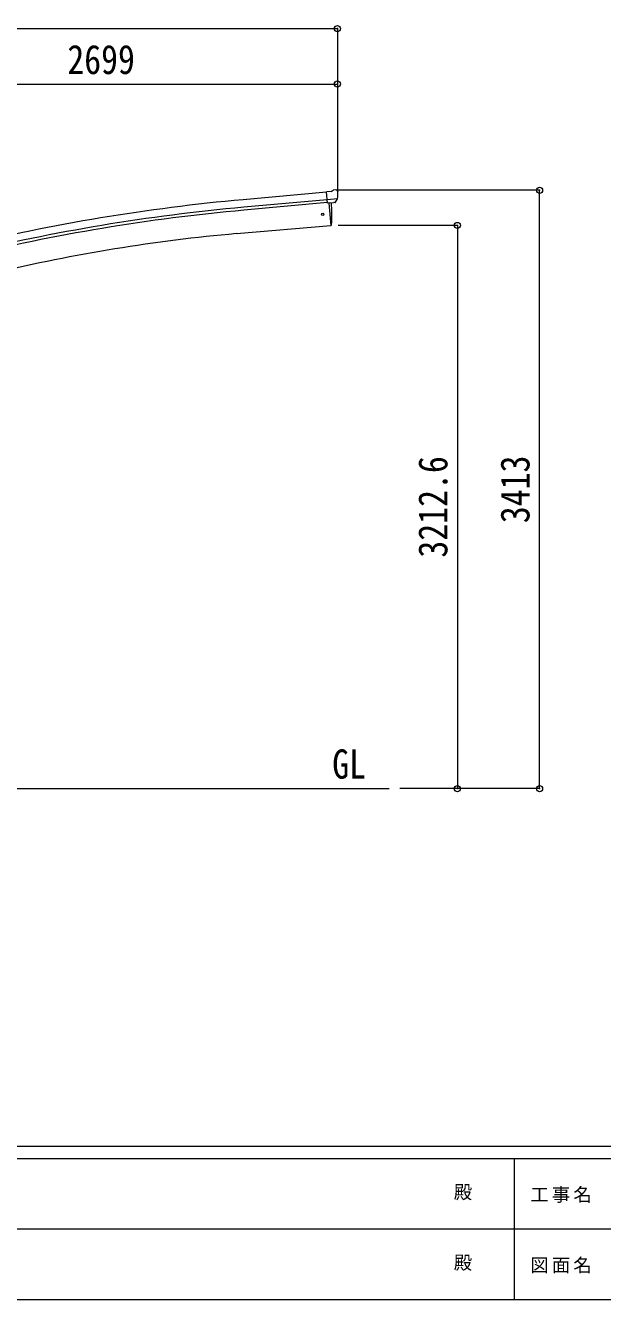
# Model space of a CAD drawing. Units: millimetres at full size, sheet at 1:35. Extents: x -9783 to 9892, y -6828 to 6752.
# Drawn here: x -3259 to 35, y -6828 to 439 of the extents above; entities that cross this region are included whole.
import ezdxf
from ezdxf.enums import TextEntityAlignment as Align

# ---------------------------------------------------------------- set-up
doc = ezdxf.new("R2010")
doc.units = ezdxf.units.MM
doc.header["$LTSCALE"] = 35
doc.header["$PDMODE"] = 32
doc.header["$PDSIZE"] = 35
for name, color, linetype, lineweight in [('0-0_0', 7, 'Continuous', 9), ('0-1_本体', 4, 'Continuous', 9), ('0-2_部品', 7, 'Continuous', 9), ('0-A_寸法', 6, 'Continuous', 9), ('F-0_240', 7, 'Continuous', 9)]:
    doc.layers.add(name, color=color, linetype=linetype, lineweight=lineweight)
doc.styles.add('ＭＳ ゴシック', font='')
doc.styles.get('ＭＳ ゴシック').set_extended_font_data('MS Gothic')

msp = doc.modelspace()

# ---------------------------------------------------------------- linework, layer by layer
at = {"layer": '0-0_0', "color": 6}
for p, q in [((-324.18, -3913.65), (-324.18, -500.65)), ((-793.2, -701.05), (-793.2, -3913.65))]:
    msp.add_line(p, q, dxfattribs=at)
at = {"layer": '0-0_0'}
msp.add_line((-7188.54, -3913.65), (-1181.87, -3913.65), dxfattribs=at)
at = {"layer": '0-1_本体'}
for p, q in [((-1539.7, -511.25), (-2017.21, -554.45)), ((-1535.94, -554.25), (-2013.32, -597.44)), ((-1534.47, -571.02), (-2011.8, -614.21)), ((-1527.23, -573.41), (-1516.07, -701.01)), ((-2054.01, -748.08), (-1516.07, -701.01))]:
    msp.add_line(p, q, dxfattribs=at)
for centre, radius, start, end in [((-1021.08, -11564.46), 11054.98, 95.16866, 103.66973), ((-1021.08, -11564.46), 11011.82, 95.16974, 103.66973), ((-1021.08, -11564.46), 10994.98, 95.16974, 103.66973), ((-1231.03, -10154.86), 9442.71, 95.00001, 103.5)]:
    msp.add_arc(centre, radius, start, end, dxfattribs=at)
at = {"layer": '0-2_部品'}
for p, q in [((-1513.32, -506.8), (-1539.88, -509.13)), ((-1513.32, -506.8), (-1501.6, -500.04)), ((-1486.69, -498.45), (-1500.36, -499.65)), ((-1477.56, -504.2), (-1483.04, -499.6)), ((-1476.5, -506.25), (-1476.38, -507.59)), ((-1534.23, -573.79), (-1539.88, -509.13)), ((-1477.02, -549.09), (-1535.94, -554.25)), ((-1524.26, -572.92), (-1534.23, -573.79)), ((-1527.25, -573.18), (-1516.09, -700.78)), ((-1490.66, -569.98), (-1498.36, -570.65)), ((-1488.27, -568.58), (-1477.34, -549.64)), ((-1516.09, -700.78), (-1514.03, -700.53))]:
    msp.add_line(p, q, dxfattribs=at)
for points in [[(-1524.26, -572.92), (-1523.99, -572.99), (-1498.62, -570.77), (-1498.36, -570.65)], [(-1476.95, -548.46), (-1477.23, -549.45), (-1477.34, -549.64)]]:
    msp.add_lwpolyline(points, dxfattribs=at)
msp.add_circle((-1561.78, -637.52), 6.5, dxfattribs=at)
for centre, radius, start, end in [((-1500.1, -502.64), 3, 95, 120), ((-1486.26, -503.43), 5, 50.00648, 94.99352), ((-1678.01, -525.23), 202.4, 353.4085, 5), ((-2409.85, -644.97), 900, 356.63919, 4.64986), ((-1514.4, -697.55), 3, 277, 356.63919)]:
    msp.add_arc(centre, radius, start, end, dxfattribs=at)
for centre, major_axis, ratio, start_param, end_param in [((-1472.17, -502.2), (-15.35, 3.44), 0.101033, 5.9751426, 5.9753737), ((-1479.49, -506.5), (2.71, -1.31), 0.997474, 0.5366567, 1.3225652), ((-1490.93, -566.98), (1.62, -2.54), 0.997631, 5.8041905, 5.8929484), ((-1491, -566.87), (-3.5, 2.17), 0.650902, 2.1145521, 2.1873627), ((-1490.87, -567.07), (1.62, -2.54), 0.997631, 5.965759, 6.7621801)]:
    msp.add_ellipse(centre, major_axis=major_axis, ratio=ratio, start_param=start_param, end_param=end_param, dxfattribs=at)
at = {"layer": '0-A_寸法'}
for p, q in [((-6892.2, 421.97), (-1478.2, 421.97)), ((-1478.2, 421.97), (-1478.2, -506.88)), ((-4177.2, 105.35), (-1478.2, 105.35)), ((-1478.2, 105.35), (-1478.2, -115.66)), ((-324.18, -500.65), (-1477.18, -500.65)), ((-793.2, -701.05), (-1474.5, -701.05)), ((-793.2, -3913.65), (-1122.02, -3913.65)), ((-324.18, -3913.65), (-793.2, -3913.65))]:
    msp.add_line(p, q, dxfattribs=at)
for p in [(-1478.2, 421.97), (-1478.2, 105.35), (-324.18, -500.65), (-793.2, -701.05), (-793.2, -3913.65), (-324.18, -3913.65)]:
    msp.add_point(p, dxfattribs=at)
at = {"layer": 'F-0_240', "color": 5}
for p, q in [((-9783.03, -5953.1), (9396.97, -5953.1)), ((-9783.03, -6023.1), (6285.75, -6023.1)), ((-469.25, -6023.1), (-469.25, -6828.1)), ((-3969.25, -6425.6), (3205.75, -6425.6)), ((-9783.03, -6828.1), (9396.97, -6828.1))]:
    msp.add_line(p, q, dxfattribs=at)

# ---------------------------------------------------------------- texts
at = {"layer": '0-0_0', "style": 'ＭＳ ゴシック', "width": 0.85}
msp.add_text('GL', height=166.8, dxfattribs=at).set_placement((-1507.81, -3906.72), align=Align.BOTTOM_LEFT)
at = {"layer": '0-A_寸法', "color": 7, "style": 'ＭＳ ゴシック', "width": 0.85}
msp.add_text('2699', height=166.8, dxfattribs=at).set_placement((-3020.2, 112.35), align=Align.BOTTOM_LEFT)
for s, p in [('3212.6', (-800.2, -2596.1)), ('3413', (-331.18, -2399.65))]:
    msp.add_text(s, height=166.8, rotation=90, dxfattribs=at).set_placement(p, align=Align.BOTTOM_LEFT)
at = {"layer": 'F-0_240', "style": 'ＭＳ ゴシック'}
for p in [(-814.24, -6276.85), (-814.24, -6679.35)]:
    msp.add_text('殿', height=76.98, dxfattribs=at).set_placement(p, align=Align.BOTTOM_LEFT)
at = {"layer": 'F-0_240', "char_height": 76.98, "attachment_point": 7, "style": 'ＭＳ ゴシック'}
for s, insert in [('\\T1.17;工事名', (-376.96, -6276.85)), ('\\T1.17;図面名', (-376.96, -6679.35))]:
    msp.add_mtext(s, dxfattribs=dict(at, insert=insert))

doc.saveas('drawing.dxf')
